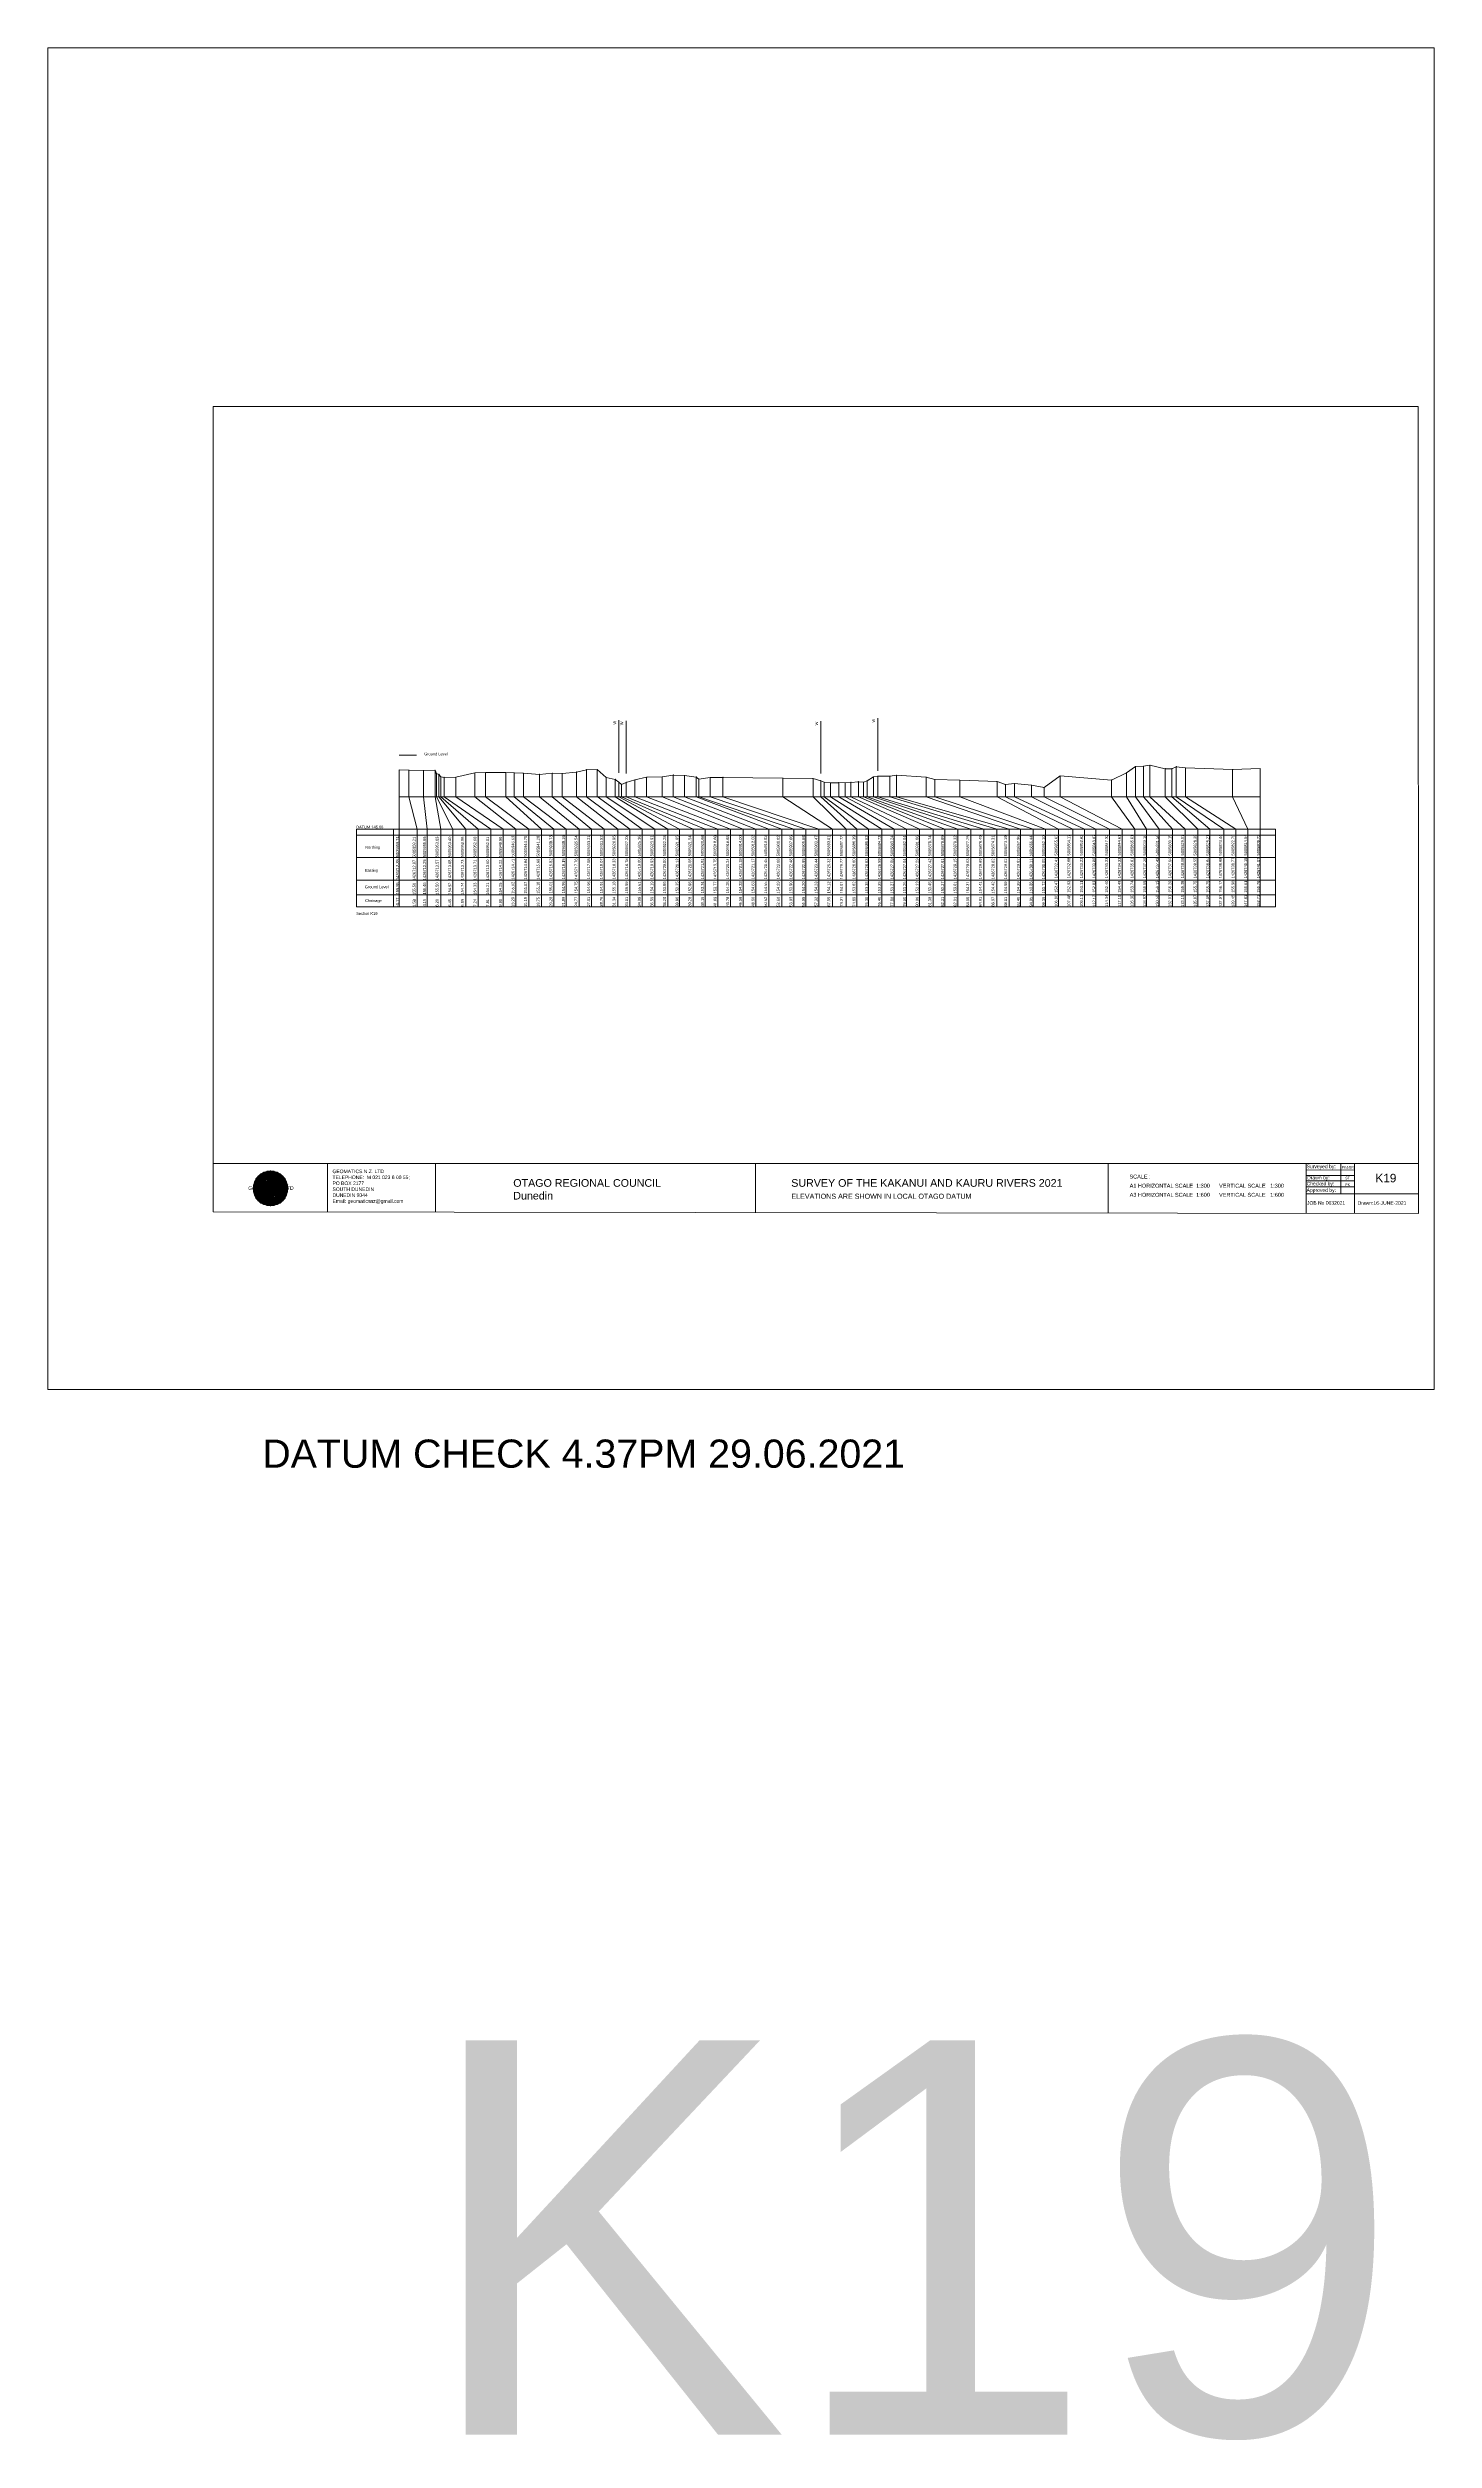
# Model space of a CAD drawing. Header units: millimetres. Extents: x -13804604 to 13046302109, y -19137686871 to 1424964600.
# Drawn here: x -741300 to -495149, y -140952 to 283726 of the extents above; entities that cross this region are included whole.
import ezdxf

# ---------------------------------------------------------------- set-up
doc = ezdxf.new("R2010")
doc.units = ezdxf.units.MM
doc.header["$PDMODE"] = 35
doc.header["$PDSIZE"] = 20
doc.layers.get('0').update_dxf_attribs({"lineweight": 0})
doc.layers.add('Datum revision K8-21', color=7, linetype='Continuous', lineweight=0)
doc.layers.add('geo', color=7, linetype='Continuous', lineweight=0)
doc.styles.get("Standard").update_dxf_attribs({"font": 'arial.ttf'})

# ---------------------------------------------------------------- blocks, each defined once
blk = doc.blocks.new('Geomatics_Circle_SPT')
at = {"layer": 'geo', "color": 2, "linetype": 'Continuous', "lineweight": 0}
for p, q in [((0, 25.2), (-25.2, 0)), ((-24.7, 4.9), (-4.9, 24.7)), ((-24.7, -4.9), (4.9, 24.7)), ((4.9, -24.7), (-24.7, 4.9)), ((-24.7, 0), (0, -24.7)), ((-9.7, 23.3), (-23.3, 9.6)), ((9.7, 23.3), (-23.3, -9.7)), ((-23.3, 9.7), (9.7, -23.3)), ((-21, 14), (-14, 21)), ((-21, -14), (14, 21)), ((14, -21), (-21, 14)), ((0, 0), (-17.8, 17.8)), ((0, 0), (-17.8, -17.8)), ((-14, 21), (21, -14)), ((21, 14), (-14, -21)), ((23.3, -9.7), (-9.7, 23.3)), ((-9.7, -23.3), (23.3, 9.7)), ((-4.9, 24.7), (24.7, -4.9)), ((24.7, 4.9), (-4.9, -24.7)), ((25.2, 0), (0, 25.2)), ((0, 0), (17.8, 17.8)), ((0, 0), (17.8, -17.8)), ((0, -24.8), (25.2, 0)), ((4.9, 24.7), (24.7, 4.9)), ((23.3, 9.7), (9.7, 23.3)), ((14, 21), (21, 14)), ((17.8, 18.1), (17.8, 18.1)), ((-4.9, -24.7), (-24.7, -4.9)), ((-23.3, -9.7), (-9.7, -23.3)), ((-14, -21), (-21, -14)), ((-17.8, -17.8), (-17.8, -17.8)), ((24.7, -4.9), (4.9, -24.7)), ((4.9, -24.7), (4.9, -24.7)), ((9.7, -23.3), (23.3, -9.7)), ((21, -14), (14, -21)), ((18.1, -17.8), (18.1, -17.8))]:
    blk.add_line(p, q, dxfattribs=at)
at = {"layer": 'geo', "color": 1, "linetype": 'Continuous', "lineweight": 0}
for p, q in [((-25.2, 0), (9.7, 23.3)), ((-25.2, 0), (-9.6, 23.3)), ((-25.2, 0), (23.3, 9.7)), ((-25.2, 0), (-23.3, 9.7)), ((-23.3, -9.7), (-25.2, 0)), ((-9.6, -23.3), (-25.2, 0)), ((9.7, -23.3), (-25.2, 0)), ((-4.9, 24.8), (-24.7, -4.9)), ((4.9, 24.7), (-24.7, 4.9)), ((14, 21), (-24.7, -4.9)), ((-14, 21), (-24.7, 4.9)), ((21, 14), (-24.7, 4.9)), ((-21, 14), (-24.7, -4.9)), ((0, 0), (-24.7, 4.9)), ((-24.7, 4.9), (-21, -14)), ((-24.7, 4.9), (-4.9, -24.7)), ((-24.7, 4.9), (14, -21)), ((-24.7, 4.9), (-24.7, 4.9)), ((0, 0), (-24.7, -4.9)), ((-23.3, 9.7), (0, 25.2)), ((-23.3, -9.6), (0, 25.2)), ((-23.3, -9.6), (17.8, 17.8)), ((-23.3, 9.7), (-17.8, 17.9)), ((-23.3, -9.6), (-17.8, 17.9)), ((-23.3, 9.7), (17.8, 17.8)), ((-17.8, -17.8), (-23.3, 9.7)), ((0, -25.2), (-23.3, 9.7)), ((-23.3, 9.7), (17.8, -17.8)), ((-23.3, 9.7), (25.2, 0)), ((-23.3, 9.4), (-23.3, 9.4)), ((-23.3, -9.7), (25.2, 0)), ((4.9, 24.8), (-21, -14)), ((-4.9, 24.7), (-21, 14)), ((14, 21), (-21, 14)), ((-14, 21), (-21, -14)), ((0, 0), (-21, 14)), ((-21, 14), (-14, -21)), ((-21, 14), (4.9, -24.7)), ((-21, 14), (-21, 14)), ((24.7, 4.9), (-21, 14)), ((0, 0), (-21, -14)), ((-17.9, 17.6), (-17.9, 17.6)), ((-17.8, 17.8), (9.7, 23.3)), ((-17.8, 17.8), (-9.6, 23.3)), ((-17.8, -17.8), (9.7, 23.3)), ((-17.8, -17.8), (-9.7, 23.3)), ((-9.7, -23.3), (-17.8, 17.8)), ((-17.8, 17.8), (9.7, -23.3)), ((-17.8, 17.8), (23.3, -9.6)), ((-17.8, 17.8), (23.3, 9.7)), ((-17.8, -17.8), (23.3, 9.7)), ((4.9, 24.7), (-14, 21)), ((-4.9, 24.7), (-14, -20.9)), ((0, 0), (-14, 21)), ((-14, 21), (-4.9, -24.7)), ((-14, 21), (-14, 21)), ((24.7, -4.9), (-14, 21)), ((21, 14), (-14, 21)), ((-14, -21), (24.7, 4.9)), ((0, 0), (-14, -21)), ((-9.8, 23.1), (-9.8, 23.1)), ((-9.7, 23.3), (0, 25.2)), ((-9.7, 23.3), (0, -25.2)), ((-9.7, -23.3), (0, 25.2)), ((-9.6, 23.3), (17.8, -17.8)), ((-9.6, 23.3), (25.2, 0)), ((-9.6, 23.3), (17.8, 17.8)), ((-9.6, -23.3), (17.8, 17.9)), ((25.2, 0), (-9.6, -23.3)), ((0, 0), (-4.9, 24.7)), ((-4.9, 24.7), (-4.9, 24.7)), ((21, -14), (-4.9, 24.7)), ((24.8, 4.9), (-4.9, 24.7)), ((14, 21), (-4.9, 24.7)), ((-4.9, -24.7), (21, 14)), ((0, 0), (-4.9, -24.7)), ((-0.2, 25.1), (-0.2, 25.1)), ((0, 25.2), (9.7, -23.3)), ((0, 25.2), (23.3, -9.7)), ((0, 25.2), (23.3, 9.7)), ((0, 25.2), (9.7, 23.3)), ((0, 0), (4.9, 24.7)), ((0, -25.2), (9.7, 23.3)), ((0, 0), (14, 21)), ((0, 0), (21, 14)), ((23.3, 9.7), (0, -25.2)), ((0, 0), (24.8, 4.9)), ((0, 0), (4.9, -24.7)), ((0, 0), (14, -21)), ((0, 0), (21, -14)), ((0, 0), (24.8, -4.9)), ((21, 14), (4.9, 24.8)), ((14, -21), (4.9, 24.7)), ((24.7, -4.9), (4.9, 24.7)), ((4.9, 24.7), (4.9, 24.7)), ((4.9, -24.7), (14, 21)), ((4.9, -24.7), (24.7, 4.9)), ((9.4, 23.3), (9.4, 23.3)), ((9.7, 23.3), (17.8, -17.8)), ((9.7, 23.3), (25.2, 0)), ((9.7, 23.3), (17.8, 17.9)), ((17.8, 17.8), (9.7, -23.3)), ((25.2, 0), (9.7, -23.3)), ((21, -14), (14, 21)), ((24.7, 4.9), (14, 21)), ((14, 21), (14, 21)), ((14, -21), (21, 14)), ((17.6, 17.9), (17.6, 17.9)), ((17.8, 17.8), (23.3, -9.7)), ((17.8, 17.8), (23.3, 9.7)), ((23.3, 9.7), (17.8, -17.8)), ((24.7, -4.9), (21, 14)), ((21, 14), (21, 14)), ((21, -14), (24.7, 4.9)), ((23.1, 9.8), (23.1, 9.8)), ((23.3, 9.7), (25.2, 0)), ((25.2, 0), (23.3, -9.6)), ((24.7, 4.9), (24.7, 4.9)), ((25.1, 0.2), (25.1, 0.2)), ((-25.2, 0), (23.3, -9.7)), ((-25.1, -0.2), (-25.1, -0.2)), ((-24.7, -4.9), (-24.7, -4.9)), ((-24.7, -4.9), (-14, -21)), ((-24.7, -4.9), (4.9, -24.7)), ((-24.7, -4.9), (21, -14)), ((-17.8, -17.8), (-23.3, -9.7)), ((0, -25.2), (-23.3, -9.6)), ((17.8, -17.8), (-23.3, -9.6)), ((-23.1, -9.8), (-23.1, -9.8)), ((-21, -14), (24.7, -4.9)), ((-21, -14), (-21, -14)), ((-21, -14), (-4.9, -24.7)), ((-21, -14), (14, -21)), ((23.3, -9.7), (-17.8, -17.8)), ((-9.6, -23.3), (-17.8, -17.8)), ((9.7, -23.3), (-17.8, -17.8)), ((-17.6, -17.9), (-17.6, -17.9)), ((-14, -21), (21, -14)), ((-14, -21), (-14, -21)), ((-14, -21), (4.9, -24.7)), ((17.8, -17.8), (-9.7, -23.3)), ((0, -25.2), (-9.7, -23.3)), ((-9.4, -23.3), (-9.4, -23.3)), ((-4.9, -24.7), (24.7, -4.9)), ((-4.9, -24.7), (14, -21)), ((-4.9, -24.7), (-4.9, -24.7)), ((23.3, -9.6), (0, -25.2)), ((9.7, -23.3), (0, -25.2)), ((0.2, -25.1), (0.2, -25.1)), ((4.9, -24.7), (21, -14)), ((4.9, -24.7), (4.9, -24.7)), ((17.8, -17.8), (9.7, -23.3)), ((9.8, -23.1), (9.8, -23.1)), ((14, -21), (24.7, -4.9)), ((14, -21), (14, -21)), ((23.3, -9.6), (17.8, -17.8)), ((17.9, -17.6), (17.9, -17.6)), ((21, -14), (21, -14)), ((23.3, -9.4), (23.3, -9.4)), ((24.7, -4.9), (24.7, -4.9))]:
    blk.add_line(p, q, dxfattribs=at)
at = {"layer": 'geo', "color": 114, "linetype": 'Continuous', "lineweight": 0}
for p, q in [((17.9, 17.8), (-25.2, 0)), ((-24.7, 4.9), (14, 21)), ((-24.7, -4.9), (21, 14)), ((-14, -21), (-24.7, 4.9)), ((9.7, 23.3), (-23.3, 9.7)), ((0, 0), (-23.3, 9.7)), ((-23.3, 9.7), (-9.7, -23.3)), ((0, 0), (-23.3, -9.7)), ((-4.9, -24.7), (-21, 14)), ((-20.9, 14), (4.9, 24.7)), ((24.8, 4.9), (-20.9, -14)), ((0, 25.2), (-17.8, 17.8)), ((-17.8, 17.8), (0, -25.2)), ((-14, 21), (-4.9, 24.7)), ((4.9, -24.7), (-14, 21)), ((0, 0), (-9.7, 23.3)), ((0, 0), (-9.7, -23.3)), ((-4.9, 24.7), (14, -21)), ((17.8, -17.8), (0, 25.2)), ((0, 0), (9.7, 23.3)), ((0, 0), (23.3, 9.7)), ((0, 0), (9.7, -23.3)), ((0, 0), (23.3, -9.7)), ((4.9, 24.7), (21, -14)), ((23.3, -9.7), (9.7, 23.3)), ((14, 21), (24.7, -4.9)), ((25.2, 0), (17.8, 17.8)), ((21, 14), (24.7, 4.9)), ((-25.2, 0), (-17.8, -17.8)), ((-21, -14), (-24.7, -4.9)), ((-17.8, -17.8), (25.2, 0)), ((24.8, -4.9), (-14, -21)), ((-9.6, -23.3), (23.3, -9.7)), ((21, -14), (-4.9, -24.8)), ((0, -25.2), (17.9, -17.8)), ((14, -21), (4.9, -24.8))]:
    blk.add_line(p, q, dxfattribs=at)
at = {"layer": 'geo', "color": 250, "linetype": 'Continuous', "lineweight": 0}
for p, q in [((0, 0), (-25.2, 0)), ((24.7, 4.9), (-24.7, 4.9)), ((-24.7, 4.9), (-24.7, -4.9)), ((-23.3, 9.7), (23.3, 9.7)), ((-23.3, 9.7), (-23.3, 9.7)), ((-23.3, -9.7), (-23.3, 9.7)), ((21, 14), (-21, 14)), ((-21, 14), (-21, -14)), ((-17.8, 17.8), (17.8, 17.8)), ((-17.8, -17.8), (-17.8, 17.8)), ((-14, 21), (-14, 21)), ((14, 21), (-14, 21)), ((-14, 20.9), (-14, -21)), ((-9.7, 23.3), (9.7, 23.3)), ((-9.7, -23.3), (-9.7, 23.3)), ((-4.9, 24.7), (4.9, 24.7)), ((-4.9, 24.7), (-4.9, -24.7)), ((0, 0), (0, 25.2)), ((0, 0), (0, -25.2)), ((0, 0), (25.2, 0)), ((4.9, 24.7), (4.9, -24.7)), ((9.7, -23.3), (9.7, 23.3)), ((14, 21), (14, -21)), ((17.8, -17.8), (17.8, 17.8)), ((21, 14), (21, 14)), ((21, -14), (21, 14)), ((23.3, 9.7), (23.3, -9.7)), ((24.7, 4.9), (24.7, 4.9)), ((24.7, -4.9), (24.7, 4.9)), ((-24.7, -4.9), (24.7, -4.9)), ((23.3, -9.7), (-23.3, -9.7)), ((-21, -14), (21, -14)), ((17.8, -17.8), (-17.8, -17.8)), ((-14, -21), (14, -21)), ((9.7, -23.3), (-9.7, -23.3)), ((-4.9, -24.7), (4.9, -24.7))]:
    blk.add_line(p, q, dxfattribs=at)
blk = doc.blocks.new('GeomaticsNZ TITLE BLOCK')
at = {"color": 7, "linetype": 'Continuous', "lineweight": 0}
for p, q in [((0, 94.9), (0, 1579.2)), ((0, 1579.2), (2363.4, 1579.2)), ((2363.4, 1579.2), (2364, 94.9)), ((2364, 94.9), (0, 94.9)), ((0, 94.9), (0, 0)), ((15.9, 94.9), (2364, 94.9)), ((224.3, 95.2), (224.3, -0.3)), ((2364, 94.9), (382.6, 94.9)), ((435.8, 95.2), (435.8, -0.7)), ((1063.4, 94.9), (1063.4, -2.4)), ((1755.4, 94.9), (1755.4, -2.6)), ((2143.9, 94.9), (2143.7, -3)), ((2211.5, 94.9), (2211.5, 36.1)), ((2238.6, 94.8), (2238.6, -3.2)), ((2364, -3.5), (2364, 94.9)), ((2143.6, 60.4), (2238.6, 60.4)), ((2143.8, 48.6), (2238.6, 48.6)), ((2143.9, 81.9), (2238.6, 81.7)), ((2143.9, 71), (2238.6, 71)), ((0, 0), (2364, -3.5)), ((2143.8, 35.4), (2364, 35.3))]:
    blk.add_line(p, q, dxfattribs=at)
at = {"color": 7, "linetype": 'Continuous', "lineweight": 0, "xscale": 1.36, "yscale": 1.36, "zscale": 1.36}
blk.add_blockref('Geomatics_Circle_SPT', (112.4, 45.7), dxfattribs=at)
at = {"color": 7, "linetype": 'Continuous', "lineweight": 0}
for s, p in [('PK&RR', (2213.2, 84.8)), ('ST', (2220.3, 63.6)), ('PK', (2220.4, 50.6))]:
    blk.add_text(s, height=5, dxfattribs=at).set_placement(p)
at = {"color": 7, "linetype": 'Continuous', "lineweight": 0, "attachment_point": 1}
for s, width, heights, insert, char_height in [('{\\C256;Geomatics N.Z. LTD                   }', 125.079, [15.8], (68.8, 49.9), 7), ('{\\C256;GEOMATICS N.Z. LTD                   \\PTELEPHONE:  M 021 023 6 00 55;\\PPO BOX 2177\\PSOUTH DUNEDIN\\PDUNEDIN 9044\\PEmail: geomaticsnz@gmail.com}', 3535.727, [94.7], (234, 82.7), 7), ('{\\C256;OTAGO REGIONAL COUNCIL\\PDunedin}', 3535.727, [0], (588.6, 64), 15), ('{\\C256;SURVEY OF THE KAKANUI AND KAURU RIVERS 2021}', 3535.727, [0], (1133.8, 64), 15), ('{\\C256;Surveyed by:}', 3535.727, [0], (2144.7, 92.4), 7), ('{\\C256;Checked by:}', 3535.727, [0], (2144.7, 58.6), 7), ('{\\C256;Drawn by:}', 3535.727, [0], (2145.8, 70.4), 7), ('{\\C256;ELEVATIONS ARE SHOWN IN LOCAL OTAGO DATUM}', 3535.727, [0], (1134.1, 35.4), 10), ('{\\C256;Approved by:}', 3535.727, [0], (2144.7, 45.9), 7), ('{\\C256;JOB No 0032021}', 3535.727, [0], (2145.3, 20.8), 7), ('{\\C256;Drawn:16-JUNE-2021}', 3535.727, [0], (2244.7, 20.7), 7)]:
    blk.add_mtext_dynamic_manual_height_columns(s, width=width, gutter_width=159, heights=heights, dxfattribs=dict(at, insert=insert, char_height=char_height))

msp = doc.modelspace()

# ---------------------------------------------------------------- linework, layer by layer
at = {"color": 1, "linetype": 'Continuous', "lineweight": 0}
msp.add_line((-678919.664, 158153.7), (-675847.492, 158153.7), dxfattribs=at)
at = {"color": 7, "lineweight": 0}
for p, q in [((-678924.852, 155554), (-678924.852, 131248.305)), ((-677177.599, 155504), (-677177.599, 150743.884)), ((-674606.679, 155464), (-674606.679, 150703.884)), ((-672552.59, 155504), (-672552.59, 150743.884)), ((-672306.163, 154924), (-672306.163, 150743.884)), ((-671864.616, 154744), (-671864.616, 150743.884)), ((-671514.081, 154334), (-671514.081, 150743.884)), ((-670949.373, 154214), (-670949.373, 150743.884)), ((-668845.198, 154254), (-668845.198, 150743.884)), ((-665461.04, 155024), (-665461.04, 150743.884)), ((-663569.022, 155065), (-663569.022, 150743.884)), ((-660004.256, 155095), (-660004.256, 150743.884)), ((-658472.622, 155005), (-658472.622, 150743.884)), ((-656869.519, 154945), (-656869.519, 150743.884)), ((-653988.609, 154745), (-653988.609, 150743.884)), ((-651742.943, 154955), (-651742.943, 150743.884)), ((-649990.196, 154905), (-649990.196, 150743.884)), ((-647417.953, 155175), (-647417.953, 150743.884)), ((-645643.851, 155504), (-645643.851, 150743.884)), ((-643765.997, 155605), (-643765.997, 150844.884)), ((-642161.897, 154185), (-642161.897, 150743.884)), ((-640551.089, 153855), (-640551.089, 150743.884)), ((-639895.025, 153345), (-639895.025, 150743.884)), ((-639469.698, 152955), (-639469.698, 150743.884)), ((-638598.461, 153335), (-638598.461, 150743.884)), ((-637060.523, 153765), (-637060.523, 150743.884)), ((-632196.846, 154326), (-632196.846, 150743.884)), ((-630254.223, 154626), (-630254.223, 150743.884)), ((-628236.402, 154546), (-628236.402, 150743.884)), ((-626155.499, 154286), (-626155.499, 150743.884)), ((-625727.34, 153896), (-625727.34, 150743.884)), ((-623694.114, 154196), (-623694.114, 150743.884)), ((-621431.197, 154226), (-621431.197, 150743.884)), ((-610804.611, 154116), (-610804.611, 150743.884)), ((-605439.805, 154007), (-605439.805, 150743.884)), ((-604062, 153617), (-604062, 150743.884)), ((-603458.658, 153347), (-603458.658, 150743.884)), ((-602358.147, 153247), (-602358.147, 150743.884)), ((-600876.129, 153267), (-600876.129, 150743.884)), ((-599706.444, 153257), (-599706.444, 150743.884)), ((-598697.113, 153327), (-598697.113, 150743.884)), ((-597375.807, 153447), (-597375.807, 150743.884)), ((-596449.532, 153367), (-596449.532, 150743.884)), ((-595844.497, 153607), (-595844.497, 150743.884)), ((-594702.533, 154307), (-594702.533, 150743.884)), ((-591780.117, 154417), (-591780.117, 150743.884)), ((-590642.49, 154587), (-590642.49, 150743.884)), ((-585355.148, 154287), (-585355.148, 150743.884)), ((-583807.732, 153857), (-583807.732, 150743.884)), ((-579368.558, 153717), (-579368.558, 150743.884)), ((-572758.277, 153468), (-572758.277, 150743.884)), ((-571273.552, 152928), (-571273.552, 150743.884)), ((-569647.452, 153108), (-569647.452, 150743.884)), ((-561568.061, 154494), (-561568.061, 150743.884)), ((-552451.336, 153744), (-552451.336, 150743.884)), ((-549783.07, 155054), (-549783.07, 150743.884)), ((-548174.889, 156129), (-548174.889, 150743.884)), ((-546748.829, 156199), (-546748.829, 150743.884)), ((-545604.52, 156389), (-545604.52, 150743.884)), ((-542884.158, 155749), (-542884.158, 150743.884)), ((-541708.775, 155749), (-541708.775, 150743.884)), ((-540945.28, 156119), (-540945.28, 150743.884)), ((-539308.131, 155899), (-539308.131, 150743.884)), ((-530945.809, 155609), (-530945.809, 150743.884)), ((-526048.617, 155779), (-526048.617, 131248.305)), ((-678924.852, 150743.884), (-526048.617, 150743.884)), ((-677177.599, 150743.884), (-675750.982, 145000)), ((-674606.679, 150743.884), (-673923.922, 145000)), ((-672552.59, 150743.884), (-671539.394, 145000)), ((-672306.163, 150743.884), (-669412.193, 145000)), ((-671864.616, 150743.884), (-667096.28, 145000)), ((-671514.081, 150743.884), (-664866.151, 145000)), ((-670949.373, 150743.884), (-662636.01, 145000)), ((-660435.496, 145000), (-668845.198, 150743.884)), ((-658196.928, 145000), (-665461.04, 150743.884)), ((-655878.89, 145000), (-663569.022, 150743.884)), ((-653653.581, 145000), (-660004.256, 150743.884)), ((-651449.327, 145000), (-658472.622, 150743.884)), ((-656869.519, 150743.884), (-649296.604, 145000)), ((-653988.609, 150743.884), (-646983.556, 145000)), ((-644789.501, 145000), (-651742.943, 150743.884)), ((-649990.196, 150743.884), (-642523.262, 145000)), ((-647417.953, 150743.884), (-640113.466, 145000)), ((-645643.851, 150743.884), (-637946.949, 145000)), ((-643765.997, 150844.884), (-635751.158, 145000)), ((-642161.897, 150743.884), (-633526.08, 145000)), ((-640551.089, 150743.884), (-631232.606, 145000)), ((-639895.025, 150743.884), (-629152.844, 145000)), ((-626711.394, 145000), (-639469.698, 150743.884)), ((-624563.819, 145000), (-638598.461, 150743.884)), ((-637060.523, 150743.884), (-622311.057, 145000)), ((-617860.464, 145000), (-632196.846, 150743.884)), ((-615593.739, 145000), (-630254.223, 150743.884)), ((-613268.124, 145000), (-628236.402, 150743.884)), ((-610971.954, 145000), (-626155.499, 150743.884)), ((-625727.34, 150743.884), (-608834.409, 145000)), ((-606683.738, 145000), (-623694.114, 150743.884)), ((-621431.197, 150743.884), (-604379.444, 145000)), ((-610804.611, 150743.884), (-601998.34, 145000)), ((-605439.805, 150743.884), (-599540.425, 145000)), ((-597658.593, 145000), (-604062, 150743.884)), ((-603458.658, 150743.884), (-595584.72, 145000)), ((-602358.147, 150743.884), (-593230.268, 145000)), ((-600876.129, 150743.884), (-591019.384, 145000)), ((-588819.149, 145000), (-599706.444, 150743.884)), ((-586533.373, 145000), (-598697.113, 150743.884)), ((-597375.807, 150743.884), (-584122.812, 145000)), ((-582043.245, 145000), (-596449.532, 150743.884)), ((-579742.813, 145000), (-595844.497, 150743.884)), ((-577419.238, 145000), (-594702.533, 150743.884)), ((-572827.081, 145000), (-591780.117, 150743.884)), ((-590642.49, 149838.592), (-590642.49, 149826.884)), ((-585355.148, 150743.884), (-568588.744, 145000)), ((-583807.732, 150743.884), (-566334.039, 145000)), ((-579368.558, 150743.884), (-564167.814, 145000)), ((-572758.277, 150743.884), (-561825.892, 145000)), ((-569647.452, 150743.884), (-557258.322, 145000)), ((-566631.448, 152828), (-566631.448, 150743.884)), ((-566631.448, 150743.884), (-555204.023, 145000)), ((-564416.323, 152403), (-564416.323, 150743.884)), ((-564416.323, 150743.884), (-552820.029, 145000)), ((-561568.061, 150743.884), (-550537.47, 145000)), ((-549783.07, 150743.884), (-546200.613, 145000)), ((-548174.889, 150743.884), (-543968.784, 145000)), ((-546748.829, 150743.884), (-541610.142, 145000)), ((-545604.52, 150743.884), (-539352.949, 145000)), ((-542884.158, 150743.884), (-537121.12, 145000)), ((-541708.775, 150743.884), (-534997.525, 145000)), ((-540945.28, 150743.884), (-532485.226, 145000)), ((-539308.131, 150743.884), (-530369.597, 145000)), ((-530945.809, 150743.884), (-528253.968, 145000)), ((-678924.852, 145000), (-526048.617, 145000)), ((-675750.982, 131248.305), (-675750.982, 145000)), ((-673923.922, 131248.305), (-673923.922, 145000)), ((-671539.394, 131248.305), (-671539.394, 145000)), ((-669412.193, 131248.305), (-669412.193, 145000)), ((-667096.28, 131248.305), (-667096.28, 145000)), ((-664866.151, 131248.305), (-664866.151, 145000)), ((-662636.01, 131248.305), (-662636.01, 145000)), ((-660435.496, 131248.305), (-660435.496, 145000)), ((-658196.928, 131248.305), (-658196.928, 145000)), ((-655878.89, 131248.305), (-655878.89, 145000)), ((-653653.581, 131248.305), (-653653.581, 145000)), ((-651449.327, 131248.305), (-651449.327, 145000)), ((-649296.604, 131248.305), (-649296.604, 145000)), ((-646983.556, 131248.305), (-646983.556, 145000)), ((-644789.501, 131248.305), (-644789.501, 145000)), ((-642523.262, 131248.305), (-642523.262, 145000)), ((-640113.466, 131248.305), (-640113.466, 145000)), ((-637946.949, 131248.305), (-637946.949, 145000)), ((-635751.158, 131248.305), (-635751.158, 145000)), ((-633526.08, 131248.305), (-633526.08, 145000)), ((-631232.606, 131248.305), (-631232.606, 145000)), ((-629152.844, 131248.305), (-629152.844, 145000)), ((-626711.394, 131248.305), (-626711.394, 145000)), ((-624563.819, 131248.305), (-624563.819, 145000)), ((-622311.057, 131248.305), (-622311.057, 145000)), ((-617860.464, 131248.305), (-617860.464, 145000)), ((-615593.739, 131248.305), (-615593.739, 145000)), ((-613268.124, 131248.305), (-613268.124, 145000)), ((-610971.954, 131248.305), (-610971.954, 145000)), ((-608834.409, 131248.305), (-608834.409, 145000)), ((-606683.738, 131248.305), (-606683.738, 145000)), ((-604379.444, 131248.305), (-604379.444, 145000)), ((-601998.34, 131248.305), (-601998.34, 145000)), ((-599540.425, 131248.305), (-599540.425, 145000)), ((-597658.593, 131248.305), (-597658.593, 145000)), ((-595584.72, 131248.305), (-595584.72, 145000)), ((-593230.268, 131248.305), (-593230.268, 145000)), ((-591019.384, 131248.305), (-591019.384, 145000)), ((-588819.149, 131248.305), (-588819.149, 145000)), ((-586533.373, 131248.305), (-586533.373, 145000)), ((-584122.812, 131248.305), (-584122.812, 145000)), ((-582043.245, 131248.305), (-582043.245, 145000)), ((-579742.813, 131248.305), (-579742.813, 145000)), ((-577419.238, 131248.305), (-577419.238, 145000)), ((-572827.081, 131248.305), (-572827.081, 145000)), ((-570627.222, 131248.305), (-570627.222, 145000)), ((-568588.744, 131248.305), (-568588.744, 145000)), ((-566334.039, 131248.305), (-566334.039, 145000)), ((-564167.814, 131248.305), (-564167.814, 145000)), ((-561825.892, 131248.305), (-561825.892, 145000)), ((-557258.322, 131248.305), (-557258.322, 145000)), ((-555204.023, 131248.305), (-555204.023, 145000)), ((-552820.029, 131248.305), (-552820.029, 145000)), ((-550537.47, 131248.305), (-550537.47, 145000)), ((-546200.613, 131248.305), (-546200.613, 145000)), ((-543968.784, 131248.305), (-543968.784, 145000)), ((-541610.142, 131248.305), (-541610.142, 145000)), ((-539352.949, 131248.305), (-539352.949, 145000)), ((-537121.12, 131248.305), (-537121.12, 145000)), ((-534997.525, 131248.305), (-534997.525, 145000)), ((-532485.226, 131248.305), (-532485.226, 145000)), ((-530369.597, 131248.305), (-530369.597, 145000)), ((-528253.968, 131248.305), (-528253.968, 145000)), ((-679052.478, 131248.305), (-526048.617, 131248.305))]:
    msp.add_line(p, q, dxfattribs=at)
at = {"color": 7, "linetype": 'Continuous', "lineweight": 0}
for p, q in [((-686473.214, 145000), (-523309.766, 145000)), ((-686473.214, 145000), (-686473.214, 131248.305)), ((-679912.102, 145000), (-679912.102, 131248.305)), ((-523309.766, 145000), (-523309.766, 131248.305)), ((-686473.214, 143982.376), (-523309.766, 143982.376)), ((-686473.214, 139979.93), (-523309.766, 139979.93)), ((-686473.214, 135966.211), (-523309.766, 135966.211)), ((-686473.214, 133373.744), (-523309.766, 133373.744)), ((-686473.214, 131248.305), (-523309.766, 131248.305)), ((-683292.05, 129878.784), (-683292.05, 129878.784))]:
    msp.add_line(p, q, dxfattribs=at)
at = {"color": 1, "lineweight": 0}
msp.add_lwpolyline([(-526048.617, 155779), (-530945.809, 155609), (-539308.131, 155899), (-540945.28, 156119), (-541708.775, 155749), (-542884.158, 155749), (-545604.52, 156389), (-546748.829, 156199), (-548174.889, 156129), (-549783.07, 155054), (-552451.336, 153744), (-561568.061, 154494), (-564416.323, 152403), (-566631.448, 152828), (-569647.452, 153108), (-571273.552, 152928), (-572758.277, 153468), (-579368.558, 153717), (-583807.732, 153857), (-585355.148, 154287), (-590642.49, 154587), (-591780.117, 154417), (-593945.153, 154417), (-594702.533, 154307), (-595844.497, 153607), (-596449.532, 153367), (-597375.807, 153447), (-598697.113, 153327), (-600876.129, 153267), (-602358.147, 153247), (-603458.658, 153347), (-604062, 153617), (-605439.805, 154007), (-621431.197, 154226), (-623694.114, 154196), (-625727.34, 153896), (-626155.499, 154286), (-628236.402, 154546), (-630254.223, 154626), (-632196.846, 154326), (-634975.904, 154246), (-637060.523, 153765), (-638598.461, 153335), (-639469.698, 152955), (-639895.025, 153345), (-640551.089, 153855), (-642161.897, 154185), (-643765.997, 155605), (-645643.851, 155585), (-647417.953, 155175), (-649990.196, 154905), (-651742.943, 154955), (-653988.609, 154745), (-656869.519, 154945), (-658472.622, 155005), (-660004.256, 155095), (-663569.022, 155065), (-665461.04, 155024), (-668845.198, 154254), (-670949.373, 154214), (-671514.081, 154334), (-671864.616, 154744), (-672306.163, 154924), (-672552.59, 155504), (-674606.679, 155464), (-677177.599, 155504), (-678924.852, 155554)], dxfattribs=at)
at = {"color": 7, "lineweight": 0}
for points in [[(-634975.904, 154246), (-634975.904, 150743.884), (-620092.046, 145000), (-620092.046, 131248.305)], [(-593945.153, 154407), (-593945.153, 150743.884), (-575125.436, 145000), (-575125.436, 131248.305)], [(-590642.49, 150743.884), (-570627.222, 145000)], [(-571273.552, 150743.884), (-559296.545, 145000), (-559296.545, 131248.305)], [(-552451.336, 150743.884), (-548269.98, 145000), (-548269.98, 131248.305)]]:
    msp.add_lwpolyline(points, dxfattribs=at)
for p in [(-678924.852, 155554), (-677177.599, 155504), (-674606.679, 155464), (-672552.59, 155504), (-672306.163, 154924), (-671864.616, 154744), (-671514.081, 154334), (-670949.373, 154214), (-668845.198, 154254), (-665461.04, 155024), (-663569.022, 155065), (-660004.256, 155095), (-658472.622, 155005), (-656869.519, 154945), (-653988.609, 154745), (-651742.943, 154955), (-649990.196, 154905), (-647417.953, 155175), (-645643.851, 155585), (-643765.997, 155605), (-642161.897, 154185), (-640551.089, 153855), (-639895.025, 153345), (-639469.698, 152955), (-638598.461, 153335), (-637060.523, 153765), (-634975.904, 154246), (-632196.846, 154326), (-630254.223, 154626), (-628236.402, 154546), (-626155.499, 154286), (-625727.34, 153896), (-623694.114, 154196), (-621431.197, 154226), (-610804.611, 154116), (-605439.805, 154007), (-604062, 153617), (-603458.658, 153347), (-602358.147, 153247), (-600876.129, 153267), (-599706.444, 153257), (-598697.113, 153327), (-597375.807, 153447), (-596449.532, 153367), (-595844.497, 153607), (-594702.533, 154307), (-593945.153, 154407), (-591780.117, 154417), (-590642.49, 154587), (-585355.148, 154287), (-583807.732, 153857), (-579368.558, 153717), (-572758.277, 153468), (-571273.552, 152928), (-569647.452, 153108), (-561568.061, 154494), (-552451.336, 153744), (-549783.07, 155054), (-548174.889, 156129), (-546748.829, 156199), (-545604.52, 156389), (-542884.158, 155749), (-541708.775, 155749), (-540945.28, 156119), (-539308.131, 155899), (-530945.809, 155609), (-526048.617, 155779), (-566631.448, 152828), (-564416.323, 152403)]:
    msp.add_point(p, dxfattribs=at)
at = {"color": 7, "linetype": 'Continuous', "lineweight": 0}
msp.add_point((-686473.214, 145000), dxfattribs=at)
at = {"layer": 'Datum revision K8-21'}
for p, q in [((-639895.025, 155041.578), (-639895.025, 164366.537)), ((-638637.972, 154925.273), (-638637.972, 164250.232)), ((-604060.155, 154892.919), (-604060.155, 164217.877)), ((-593948.081, 155401.612), (-593948.081, 164726.57))]:
    msp.add_line(p, q, dxfattribs=at)
msp.add_lwpolyline([(-741299.846, 283725.514), (-495149.166, 283725.514), (-495149.166, 45554.995), (-741299.846, 45554.995)], close=True, dxfattribs=at)

# ---------------------------------------------------------------- block references
at = {"color": 7, "linetype": 'Continuous', "lineweight": 0, "xscale": 90.52460151977424, "yscale": 90.52460151977424, "zscale": 90.52460151977424}
msp.add_blockref('GeomaticsNZ TITLE BLOCK', (-711941.235, 77111.142), dxfattribs=at)

# ---------------------------------------------------------------- texts
at = {"color": 7, "linetype": 'Continuous', "lineweight": 0}
for s, height, p in [('Ground Level', 500, (-674488.719, 158131.496)), ('DATUM 145.00', 500, (-686543.961, 145146.766)), ('Northing', 500, (-684946.955, 141560.657)), ('Easting', 500, (-685019.76, 137481.59)), ('Ground Level', 500, (-685001.683, 134533.521)), ('Chainage', 500, (-684999.296, 132077.102)), ('Section K19', 500, (-686543.972, 129797.682)), ('A1 HORIZONTAL SCALE  1:300      VERTICAL SCALE   1:300 ', 700, (-549209.432, 81385.259)), ('SCALE :  ', 700, (-549241.833, 83002.938)), ('K19', 1500, (-505582.91, 82342.561)), ('A3 HORIZONTAL SCALE  1:600      VERTICAL SCALE   1:600', 700, (-549209.432, 79767.58))]:
    msp.add_text(s, height=height, dxfattribs=at).set_placement(p)
at = {"insert": (-705163.037, 36672.256), "char_height": 5000, "attachment_point": 1}
msp.add_mtext_dynamic_manual_height_columns(' DATUM CHECK 4.37PM 29.06.2021', width=131530.31582, gutter_width=25000, heights=[30810.482], dxfattribs=at)
at = {"color": 7, "linetype": 'Continuous', "lineweight": 0, "insert": (-675127.983, -69958.612), "char_height": 70000, "attachment_point": 1}
msp.add_mtext_dynamic_manual_height_columns('K19', width=97508.68034, gutter_width=25000, heights=[0], dxfattribs=at)
at = {"layer": 'Datum revision K8-21', "color": 7, "lineweight": 0}
for s, p in [('-0.17   155.55  1426712.28  5005959.74', (-678969.257, 131281.733)), ('1.58    155.50  1426712.87  5005958.21', (-676002.296, 131227.845)), ('4.15    155.46  1426713.25  5005955.66', (-674173.135, 131295.034)), ('6.20    155.50  1426713.57  5005953.63', (-671929.887, 131277.64)), ('6.45    154.92  1426713.68  5005953.40', (-669686.639, 131277.64)), ('6.89    154.74  1426713.73  5005952.96', (-667443.391, 131277.64)), ('7.24    154.33  1426713.71  5005952.60', (-665200.143, 131270.819)), ('7.81    154.21  1426713.60  5005952.01', (-662956.895, 131270.819)), ('9.91    154.25  1426714.22  5005949.98', (-660713.647, 131274.912)), ('13.29   155.02  1426714.71  5005946.63', (-658470.74, 131227.845)), ('15.19   155.07  1426714.94  5005944.75', (-656227.492, 131227.845)), ('18.75   155.10  1426715.68  5005941.26', (-653984.586, 131227.845)), ('20.28   155.01  1426715.82  5005939.73', (-651741.679, 131283.438)), ('21.89   154.95  1426716.15  5005938.16', (-649498.431, 131283.438)), ('24.77   154.75  1426717.76  5005935.54', (-647255.183, 131283.438)), ('27.01   154.96  1426717.58  5005933.21', (-645011.935, 131283.438)), ('28.76   154.91  1426718.07  5005931.52', (-642768.687, 131283.438)), ('31.34   155.18  1426718.33  5005928.95', (-640525.439, 131274.57)), ('33.11   155.59  1426718.78  5005927.23', (-638282.191, 131274.57)), ('34.99   155.61  1426719.00  5005925.36', (-636038.943, 131274.57)), ('36.59   154.19  1426719.93  5005923.91', (-633795.696, 131274.57)), ('38.20   153.86  1426720.00  5005922.28', (-631552.448, 131274.57)), ('38.86   153.35  1426721.12  5005921.85', (-629309.2, 131274.57)), ('39.28   152.96  1426721.66  5005921.54', (-627065.952, 131274.57)), ('40.16   153.34  1426721.81  5005920.68', (-624822.704, 131295.034)), ('41.69   153.77  1426719.75  5005918.68', (-622579.456, 131295.034)), ('43.78   154.25  1426720.24  5005916.65', (-620336.208, 131295.034)), ('46.56   154.33  1426721.19  5005914.00', (-618092.96, 131295.034)), ('48.50   154.63  1426721.17  5005912.02', (-615849.712, 131295.034)), ('50.52   154.55  1426721.45  5005910.02', (-613606.464, 131274.912)), ('52.60   154.29  1426722.08  5005908.02', (-611363.558, 131274.912)), ('53.03   153.90  1426722.48  5005907.66', (-609120.651, 131274.912)), ('55.06   154.20  1426722.95  5005905.68', (-606877.403, 131274.912)), ('57.32   154.23  1426723.44  5005903.47', (-604634.496, 131274.912)), ('67.95   154.12  1426725.32  5005893.01', (-602391.248, 131277.64)), ('73.31   154.01  1426726.22  5005887.72', (-600148, 131270.819)), ('74.69   153.62  1426726.60  5005886.39', (-597904.752, 131270.819)), ('75.30   153.35  1426726.83  5005885.82', (-595661.504, 131270.819)), ('76.40   153.25  1426726.99  5005884.73', (-593418.256, 131270.819)), ('77.88   153.27  1426727.09  5005883.24', (-591175.009, 131270.819)), ('79.05   153.26  1426727.04  5005882.04', (-588931.761, 131270.819)), ('80.06   153.33  1426727.29  5005881.06', (-586688.513, 131275.594)), ('81.38   153.45  1426727.42  5005879.74', (-584445.265, 131275.594)), ('82.31   153.37  1426727.91  5005878.89', (-582202.017, 131275.594)), ('82.91   153.61  1426728.15  5005878.32', (-579958.769, 131275.594)), ('84.05   154.31  1426728.63  5005877.25', (-577715.521, 131275.594)), ('84.81   154.41  1426728.69  5005876.49', (-575472.273, 131275.594)), ('86.97   154.42  1426728.82  5005874.31', (-573229.366, 131275.594)), ('88.11   154.59  1426729.02  5005873.19', (-570986.118, 131275.594)), ('93.40   154.29  1426729.82  5005867.96', (-568742.871, 131274.912)), ('94.95   153.86  1426730.11  5005866.44', (-566499.623, 131274.912)), ('99.39   153.72  1426731.05  5005862.10', (-564256.375, 131274.912)), ('106.00  153.47  1426732.41  5005855.63', (-562013.127, 131227.845)), ('107.48  152.93  1426732.68  5005854.17', (-559769.879, 131227.845)), ('109.11  153.11  1426733.23  5005852.62', (-557526.631, 131227.845)), ('112.12  152.83  1426733.86  5005849.67', (-555283.383, 131227.845)), ('114.34  152.40  1426733.33  5005847.32', (-553040.135, 131227.845)), ('117.19  154.49  1426734.33  5005844.61', (-550796.887, 131227.845)), ('126.30  153.74  1426735.81  5005835.61', (-548553.639, 131227.845)), ('128.97  155.05  1426737.20  5005833.16', (-546310.392, 131227.845)), ('130.58  156.13  1426737.42  5005831.56', (-544067.144, 131227.845)), ('132.01  156.20  1426737.64  5005830.15', (-541823.896, 131227.845)), ('133.15  156.39  1426738.08  5005829.07', (-539580.648, 131227.845)), ('135.87  155.75  1426738.55  5005826.39', (-537337.4, 131227.845)), ('137.05  155.75  1426738.64  5005825.21', (-535094.152, 131227.845)), ('137.81  156.12  1426738.68  5005824.44', (-532850.904, 131227.845)), ('139.45  155.90  1426738.77  5005822.79', (-530607.656, 131227.845)), ('147.81  155.61  1426740.15  5005814.54', (-528364.408, 131227.845)), ('152.71  155.78  1426741.07  5005809.73', (-526121.501, 131227.845))]:
    msp.add_text(s, height=500, rotation=90, dxfattribs=at).set_placement(p)
at = {"layer": 'Datum revision K8-21', "char_height": 500, "attachment_point": 1, "rotation": 90}
for insert in [(-640879.69, 163599.526), (-639622.637, 163483.221), (-605044.821, 163450.866), (-594932.746, 163959.559)]:
    msp.add_mtext_dynamic_manual_height_columns('W', width=3214.48154, gutter_width=25000, heights=[0], dxfattribs=dict(at, insert=insert))

doc.saveas('drawing.dxf')
